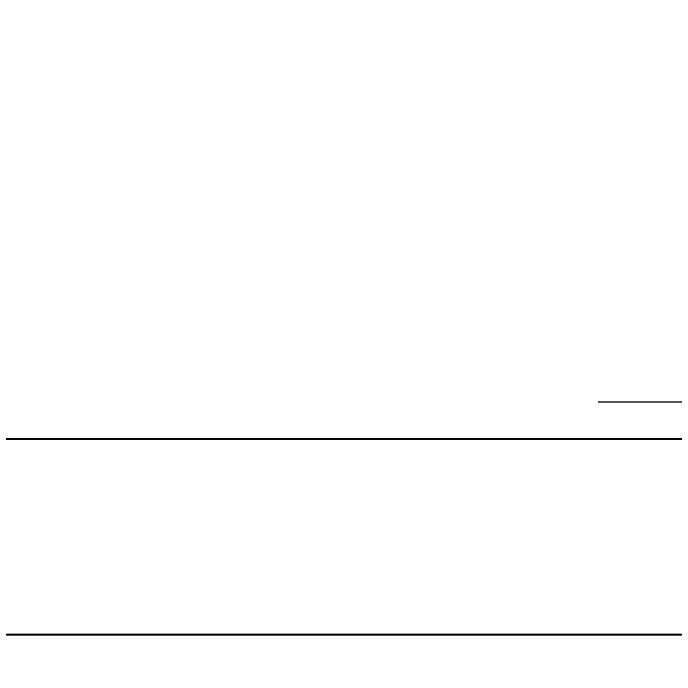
# Model space of a CAD drawing. Header units: millimetres. Extents: x -9848 to 7178, y -5300 to 6667.
# Drawn here: x -1232 to 2040, y -5300 to -2025 of the extents above; entities that cross this region are included whole.
import ezdxf

# ---------------------------------------------------------------- set-up
doc = ezdxf.new("R2010")
doc.units = ezdxf.units.MM
doc.layers.add('DIKOM_РАЗМЕР_ЗОНА', color=7, linetype='Continuous')
doc.layers.add('DIKOM_РАЗМЕР_ОБЪЕКТА', color=7, linetype='Continuous')
doc.styles.add('style1', font='arial.ttf', dxfattribs={"width": 0.8})
doc.dimstyles.new('1-50', dxfattribs={"dimtxt": 300, "dimasz": 200, "dimexe": 100, "dimexo": 0, "dimgap": 100, "dimtad": 0, "dimdec": 0, "dimtxsty": 'style1', "dimcen": 0, "dimclrd": 7, "dimclre": 7, "dimadec": 1, "dimazin": 2, "dimtfac": 1, "dimtdec": 0, "dimtmove": 1, "dimatfit": 3, "dimfxl": 0, "dimlwd": 25, "dimlwe": 18, "dimarcsym": 0})

# ---------------------------------------------------------------- blocks, each defined once
blk = doc.blocks.new('*D21')
at = {"layer": 'Defpoints', "color": 0, "transparency": 16777216}
for p in [(4614.2, 781.1), (-7848.5, -207.2), (-7848.5, -4134.2)]:
    blk.add_point(p, dxfattribs=at)
at = {"layer": 'DIKOM_РАЗМЕР_ОБЪЕКТА', "color": 7, "lineweight": 18, "transparency": 16777216}
for p, q in [((4614.2, 781.1), (4614.2, -4234.2)), ((-7848.5, -207.2), (-7848.5, -4234.2))]:
    blk.add_line(p, q, dxfattribs=at)
at = {"layer": 'DIKOM_РАЗМЕР_ОБЪЕКТА', "color": 7, "lineweight": 25, "transparency": 16777216}
for p, q in [((-7648.5, -4134.2), (-2616.9, -4134.2)), ((4414.2, -4134.2), (-1537.1, -4134.2))]:
    blk.add_line(p, q, dxfattribs=at)
at = {"layer": 'DIKOM_РАЗМЕР_ОБЪЕКТА', "color": 7, "transparency": 16777216}
for points in [[(-7648.5, -4100.8), (-7648.5, -4167.5), (-7848.5, -4134.2)], [(4414.2, -4100.8), (4414.2, -4167.5), (4614.2, -4134.2)]]:
    blk.add_solid(points, dxfattribs=at)
at = {"layer": 'DIKOM_РАЗМЕР_ОБЪЕКТА', "color": 0, "transparency": 16777216, "insert": (-2077, -4134.2), "char_height": 300, "attachment_point": 5, "style": 'style1'}
blk.add_mtext('12450', dxfattribs=at)
blk = doc.blocks.new('*D19')
at = {"layer": 'Defpoints', "color": 0, "transparency": 16777216}
for p in [(6614.2, 297.4), (-9848.5, -323.2), (6614.2, -5102.9)]:
    blk.add_point(p, dxfattribs=at)
at = {"layer": 'DIKOM_РАЗМЕР_ЗОНА', "color": 7, "lineweight": 18, "transparency": 16777216}
for p, q in [((6614.2, 297.4), (6614.2, -5202.9)), ((-9848.5, -323.2), (-9848.5, -5202.9))]:
    blk.add_line(p, q, dxfattribs=at)
at = {"layer": 'DIKOM_РАЗМЕР_ЗОНА', "color": 7, "lineweight": 25, "transparency": 16777216}
for p, q in [((-9648.5, -5102.9), (-2606.9, -5102.9)), ((6414.2, -5102.9), (-1527.1, -5102.9))]:
    blk.add_line(p, q, dxfattribs=at)
at = {"layer": 'DIKOM_РАЗМЕР_ЗОНА', "color": 7, "transparency": 16777216}
for points in [[(-9648.5, -5069.6), (-9648.5, -5136.3), (-9848.5, -5102.9)], [(6414.2, -5069.6), (6414.2, -5136.3), (6614.2, -5102.9)]]:
    blk.add_solid(points, dxfattribs=at)
at = {"layer": 'DIKOM_РАЗМЕР_ЗОНА', "color": 0, "transparency": 16777216, "insert": (-2067, -5102.9), "char_height": 300, "attachment_point": 5, "style": 'style1'}
blk.add_mtext('16450', dxfattribs=at)
blk = doc.blocks.new('*D18')
at = {"layer": 'Defpoints', "color": 0, "transparency": 16777216}
for p in [(1557.3, 6667.4), (1660.7, -3949.1), (6981, -3949.1)]:
    blk.add_point(p, dxfattribs=at)
at = {"layer": 'DIKOM_РАЗМЕР_ЗОНА', "color": 7, "lineweight": 18, "transparency": 16777216}
for p, q in [((1557.3, 6667.4), (7081, 6667.4)), ((1660.7, -3949.1), (7081, -3949.1))]:
    blk.add_line(p, q, dxfattribs=at)
at = {"layer": 'DIKOM_РАЗМЕР_ЗОНА', "color": 7, "lineweight": 25, "transparency": 16777216}
for p, q in [((6981, 6467.4), (6981, 3995.5)), ((6981, -3749.1), (6981, 2915.7))]:
    blk.add_line(p, q, dxfattribs=at)
at = {"layer": 'DIKOM_РАЗМЕР_ЗОНА', "color": 7, "transparency": 16777216}
for points in [[(6947.7, 6467.4), (7014.3, 6467.4), (6981, 6667.4)], [(6947.7, -3749.1), (7014.3, -3749.1), (6981, -3949.1)]]:
    blk.add_solid(points, dxfattribs=at)
at = {"layer": 'DIKOM_РАЗМЕР_ЗОНА', "color": 0, "transparency": 16777216, "insert": (6981, 3455.6), "char_height": 300, "attachment_point": 5, "rotation": 90, "style": 'style1'}
blk.add_mtext('10600', dxfattribs=at)

msp = doc.modelspace()

# ---------------------------------------------------------------- dimensions: what is measured, and where the dimension line sits
at = {"layer": 'DIKOM_РАЗМЕР_ЗОНА'}
dim = msp.add_linear_dim(base=(6981, -3949.1), p1=(1557.3, 6667.4), p2=(1660.7, -3949.1), angle=90, text='10600', dimstyle='1-50', override={"dimscale": 1, "dimtix": 0, "dimtofl": 1, "dimtmove": 1, "dimatfit": 3}, dxfattribs=at)
dim.commit()
dim.dimension.update_dxf_attribs({"geometry": '*D18', "text_midpoint": (6981, 3455.6), "dimtype": 160})
dim = msp.add_linear_dim(base=(6614.2, -5102.9), p1=(-9848.5, -323.2), p2=(6614.2, 297.4), text='16450', dimstyle='1-50', override={"dimscale": 1, "dimtix": 0, "dimtofl": 1, "dimtmove": 1, "dimatfit": 3}, dxfattribs=at)
dim.commit()
dim.dimension.update_dxf_attribs({"geometry": '*D19', "text_midpoint": (-2067, -5102.9), "dimtype": 160})
at = {"layer": 'DIKOM_РАЗМЕР_ОБЪЕКТА'}
dim = msp.add_linear_dim(base=(-7848.5, -4134.2), p1=(4614.2, 781.1), p2=(-7848.5, -207.2), text='12450', dimstyle='1-50', override={"dimscale": 1, "dimtix": 0, "dimtofl": 1, "dimtmove": 1, "dimatfit": 3}, dxfattribs=at)
dim.commit()
dim.dimension.update_dxf_attribs({"geometry": '*D21', "text_midpoint": (-2077, -4134.2), "dimtype": 160})

doc.saveas('drawing.dxf')
